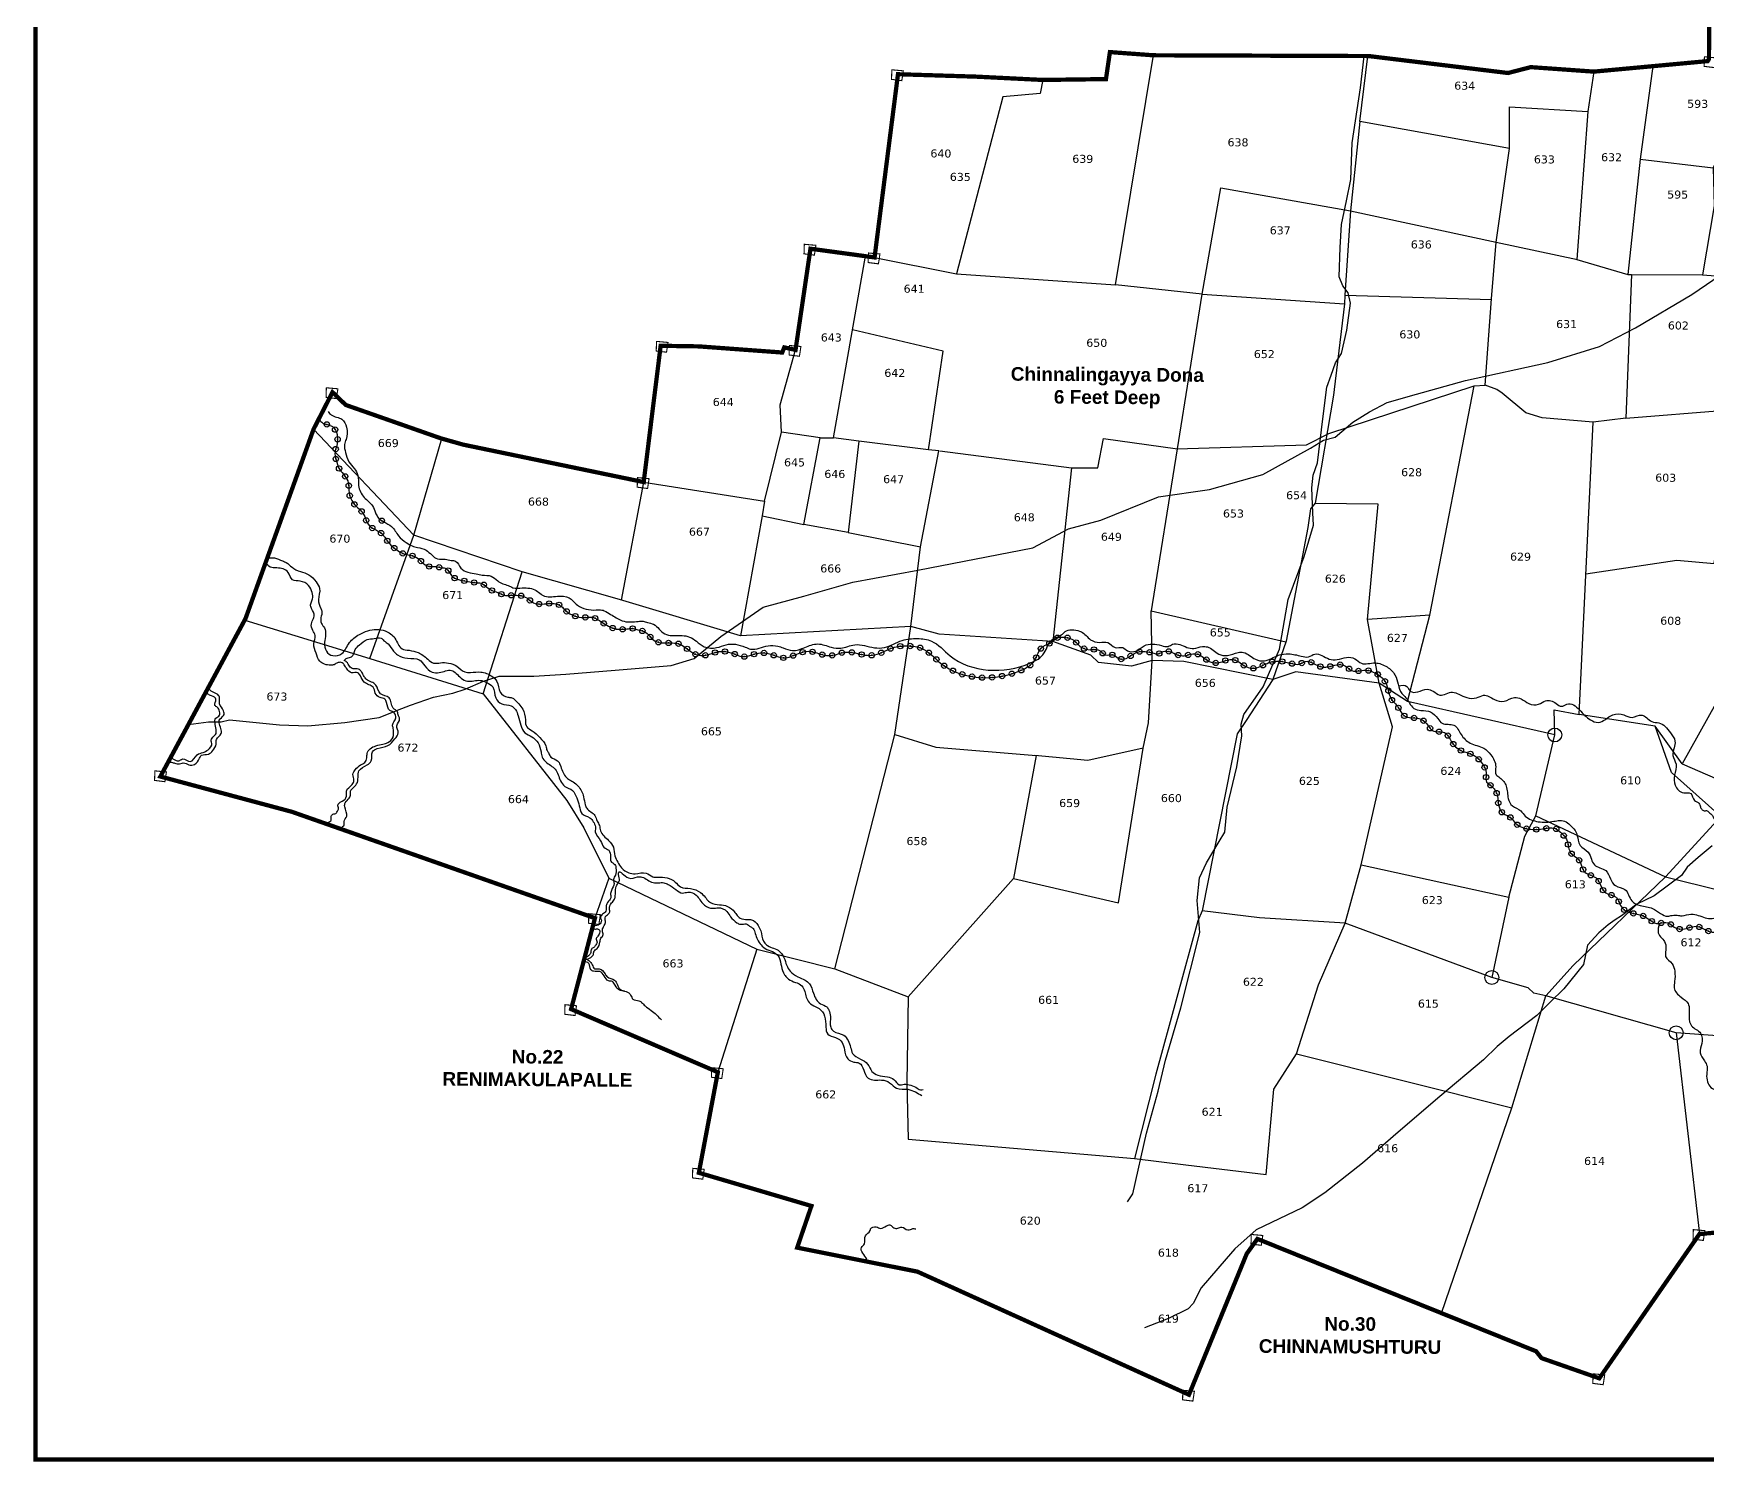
# Model space of a CAD drawing. Header units: inches. Extents: x 737884 to 747214, y 1650960 to 1659331.
# Drawn here: x 737884 to 741021, y 1650960 to 1653636 of the extents above; entities that cross this region are included whole.
import ezdxf
from ezdxf.enums import TextEntityAlignment as Align

# ---------------------------------------------------------------- set-up
doc = ezdxf.new("R2010")
doc.units = ezdxf.units.IN
doc.header["$MEASUREMENT"] = 0
doc.header["$PDMODE"] = 32
doc.header["$PDSIZE"] = 10
doc.linetypes.add('ACAD_ISO02W100', pattern=[15, 12, -3])
for name, color, linetype in [('PLOT', 7, 'Continuous'), ('PLOT NO', 7, 'Continuous'), ('ROADS', 6, 'Continuous'), ('TANKS-STREAM', 4, 'Continuous'), ('VILLAGE BOUNDRY', 5, 'Continuous'), ('VILLAGE STONES', 240, 'Continuous')]:
    doc.layers.add(name, color=color, linetype=linetype)
doc.styles.get("Standard").update_dxf_attribs({"font": 'verdana_0.ttf'})

msp = doc.modelspace()

# ---------------------------------------------------------------- linework, layer by layer
at = {"layer": 'PLOT', "color": 5, "const_width": 7.68}
msp.add_lwpolyline([(737887.4, 1659129.8), (747210, 1659129.8), (747210, 1650963.5), (737887.4, 1650963.5)], close=True, dxfattribs=at)
at = {"layer": 'PLOT'}
for points in [[(739460, 1653216.2), (739613.5, 1653185.3), (739911.4, 1653165), (739982.6, 1653595)], [(740649.6, 1653420.4), (740369.1, 1653471.1), (740384.6, 1653593.6)], [(740918.7, 1653574.6), (740894.8, 1653400.6), (741031.8, 1653383.9), (741090, 1653500), (741154.3, 1653541.5)], [(739775.2, 1653548.8), (739770, 1653523.4), (739700.6, 1653517.4), (739613.5, 1653185.3)], [(740808, 1653564.4), (740796.5, 1653489.6), (740776.3, 1653212.4), (740871.7, 1653184.3)], [(740624.9, 1653244.8), (740649.6, 1653420.4), (740649.8, 1653498.5), (740796.5, 1653489.6)], [(740369.1, 1653471.1), (740351.8, 1653303.7), (740341.5, 1653145.3), (740340.5, 1653129.4), (740321.4, 1652968.9)], [(740894.8, 1653400.6), (740871.7, 1653184.3), (740878.6, 1653184), (741011.5, 1653183.4)], [(741031.8, 1653383.9), (741033.3, 1653312.8), (741011.5, 1653183.4), (741051.7, 1653180.2), (741153.9, 1653200.7), (741275.7, 1653228.6), (741325.1, 1653255)], [(740074.2, 1653147.1), (740109.2, 1653346.7), (740351.8, 1653303.7), (740624.9, 1653244.8)], [(740868.2, 1652915), (740806.6, 1652907.6), (740710.9, 1652915.7), (740680.8, 1652924.9), (740636.1, 1652961.9), (740626, 1652968.7), (740604.4, 1652976.9), (740616.4, 1653138.4), (740624.9, 1653244.8), (740777.3, 1653212.1)], [(739358.1, 1652878.1), (739383.1, 1652878.2), (739443, 1653218.5)], [(739582, 1652853.8), (739829.2, 1652821.8), (739878.4, 1652821.8), (739888.7, 1652876.7), (740027.6, 1652857.7), (740074.2, 1653147.1), (739911.4, 1653165)], [(740878.6, 1653184), (740868.2, 1652915), (741055, 1652930), (741051.7, 1653180.2)], [(740074.2, 1653147.1), (740340.5, 1653129.4)], [(740341.5, 1653145.3), (740616.3, 1653137.3)], [(739560.7, 1652855.8), (739588.8, 1653040.6), (739418.7, 1653080.6)], [(739253.4, 1652759.2), (739285.8, 1652888.7), (739283.2, 1652939.7), (739311.8, 1653042.9)], [(740026.4, 1652857.7), (740269.4, 1652864.7), (740311.4, 1652886.3), (740583.8, 1652975.8), (740604.4, 1652976.9)], [(740500.5, 1652545.5), (740583.8, 1652975.8)], [(740320, 1652958.3), (740285.8, 1652755.6), (740277, 1652745.2), (740271.8, 1652710.1), (740231.3, 1652496.8), (740206.4, 1652425.4), (740156.5, 1652348.2), (740139.2, 1652323.5), (740073.6, 1651991.5), (740065.8, 1651973), (739987.2, 1651685.4), (739946.8, 1651527.4), (740043.1, 1651515.7), (740193.7, 1651497.5), (740208.3, 1651657.4), (740251, 1651723.8), (740292.2, 1651853), (740342.2, 1651968.6), (740181.2, 1651978.6), (740073.6, 1651991.5)], [(740321.4, 1652968.9), (740320, 1652958.3)], [(740793.2, 1652623.3), (740963.4, 1652648.6), (741033.2, 1652642.8), (741080.6, 1652924.5)], [(740372.2, 1652077.9), (740430.9, 1652336.4), (740405.8, 1652418.1), (740249.4, 1652439.4), (740206.4, 1652425.4), (740039.4, 1652458.7), (739980.1, 1652461), (739941.2, 1652450.1), (739879.8, 1652457), (739865, 1652470.7), (739794.2, 1652496.6), (739581.3, 1652510.2), (739527.9, 1652524.5), (739208.5, 1652507.1), (738982, 1652575.3), (738799.6, 1652627.3), (738596.7, 1652695.8), (738408.6, 1652894.5)], [(739249.1, 1652732.1), (739327.1, 1652715.8), (739358.1, 1652878.1), (739285.8, 1652888.7)], [(740734.7, 1652321.3), (740733.4, 1652368.3), (740780.7, 1652359.4), (740806.6, 1652907.6)], [(738596.7, 1652695.8), (738648.9, 1652876.6)], [(739430.5, 1652872.1), (739410.2, 1652700.8), (739327.1, 1652715.8)], [(739527.9, 1652524.5), (739546, 1652673.6), (739580.2, 1652853.9), (739560.7, 1652855.8), (739430.5, 1652872.1), (739383.1, 1652878.2)], [(739978.5, 1652550.1), (740027.6, 1652857.7)], [(739829.2, 1652821.8), (739794.2, 1652496.6)], [(738985.8, 1652574.2), (739027.2, 1652795.2), (739253.4, 1652759.2), (739249.1, 1652732.1), (739208.5, 1652507.1)], [(740405.8, 1652418.1), (740383.6, 1652537.4), (740403.6, 1652753.7), (740285.1, 1652754.8)], [(738279.4, 1652536.5), (738514, 1652464.6), (738596.7, 1652695.8)], [(739410.2, 1652700.8), (739546, 1652673.6)], [(741033.2, 1652642.8), (741177.9, 1652633.3), (740973.7, 1652267.1), (740922.8, 1652337.8), (740780.7, 1652359.4)], [(740973.7, 1652267.1), (741068.2, 1652225.9), (741132.2, 1652334.9), (741248.3, 1652530.7), (741292.5, 1652618.8), (741177.9, 1652633.3)], [(738514, 1652464.6), (738726.1, 1652398.6), (738799.6, 1652627.3)], [(739963.3, 1652296.3), (739973.3, 1652343.9), (739980.1, 1652461), (739978.4, 1652554.1), (740231, 1652495.7)], [(740458.8, 1652384.2), (740500.5, 1652545.5), (740383.6, 1652537.4)], [(739385.7, 1651883.3), (739497.6, 1652322.1), (739527.9, 1652524.5)], [(740648.5, 1652017), (740678.8, 1652131.7), (740699.5, 1652169.6), (740734.7, 1652321.3), (740458.8, 1652384.2), (740405.8, 1652418.1)], [(738726.1, 1652398.6), (738883.3, 1652198.5), (738915.2, 1652147.2), (738961.6, 1652052.7), (738935.9, 1651978)], [(739497.6, 1652322.1), (739574.7, 1652298.7), (739762.9, 1652282.6), (739720.3, 1652052.1), (739522.8, 1651830.8)], [(740699.5, 1652169.6), (740942.5, 1652055.5), (741148.3, 1652004.4), (741073.4, 1651754.8), (740962.2, 1651763.2), (740718, 1651832.2), (740769.1, 1651889.1), (740942.5, 1652055.5), (741046, 1652168.5), (740953.3, 1652251), (740922.8, 1652337.8)], [(739720.3, 1652052.1), (739916.9, 1652006.4), (739963.3, 1652296.3), (739859.6, 1652273.6), (739760.5, 1652282.8)], [(740342.2, 1651968.6), (740372.2, 1652077.9), (740648.5, 1652017), (740616.8, 1651866.8), (740342.2, 1651968.6)], [(738961.6, 1652052.7), (739239.4, 1651919.8), (739166.2, 1651689.3)], [(739239.4, 1651919.8), (739385.7, 1651883.3), (739522.8, 1651830.8), (739520.3, 1651670.3), (739522.7, 1651563.7), (739946.8, 1651527.4)], [(740251, 1651723.8), (740654.5, 1651622.8), (740718, 1651832.2), (740695.5, 1651837.3), (740685.2, 1651847.6), (740616.8, 1651866.8)], [(740962.2, 1651763.2), (741005.9, 1651386)], [(740522.4, 1651237.8), (740654.5, 1651622.8)]]:
    msp.add_lwpolyline(points, dxfattribs=at)
at = {"layer": 'ROADS'}
for points in [[(739934, 1651446.1), (739943.7, 1651461.1), (739969.7, 1651575.3), (739991.6, 1651653.7), (740004.9, 1651711.6), (740034.1, 1651810), (740069.3, 1651951.3), (740064.4, 1652010.9), (740069.1, 1652053.4), (740081.9, 1652081.8), (740106, 1652121.8), (740116.3, 1652138.9), (740120.8, 1652185.7), (740139, 1652261.3), (740148.5, 1652319.4), (740146.7, 1652341.7), (740152, 1652359.7), (740188.2, 1652411.6), (740206.4, 1652453.4), (740218.8, 1652482), (740235.3, 1652575.1), (740265.1, 1652655.9), (740282.3, 1652714.7), (740281.3, 1652737.3), (740279.4, 1652784.4), (740281.8, 1652807.9), (740290, 1652831.2), (740300.1, 1652913.5), (740307.4, 1652972.8), (740315.5, 1652995.6), (740323.7, 1653018.9), (740335.2, 1653036.1), (740345.1, 1653079.8), (740352.2, 1653130.5), (740347.5, 1653149.6), (740337.5, 1653162.7), (740330.9, 1653179.9), (740332.7, 1653234.8), (740335, 1653277.7), (740344.4, 1653322.5), (740352.6, 1653362.1), (740354.9, 1653430.7), (740370.9, 1653534.1), (740377.6, 1653593.6)], [(738174, 1652341), (738211.3, 1652345.6), (738235.1, 1652345.7), (738251.1, 1652349.8), (738344.4, 1652340), (738397.8, 1652338.1), (738467.3, 1652344.5), (738531.4, 1652353.9), (738573.7, 1652370.8), (738590.1, 1652377.3), (738633, 1652392.4), (738669.6, 1652399.5), (738692.6, 1652407.1), (738726.8, 1652422.2), (738756.3, 1652431.6), (738821.2, 1652431.5), (738881.3, 1652435.3), (738973.9, 1652442.8), (739078.7, 1652451.4), (739122, 1652464.6), (739171.8, 1652506), (739251.3, 1652561), (739327.6, 1652581.2), (739419.5, 1652607.4), (739540.8, 1652630.4), (739756.5, 1652671.8), (739823.2, 1652707.6), (739883.7, 1652723.7), (739992.1, 1652767.6), (740087.6, 1652781.5), (740187.8, 1652809.4), (740277, 1652858.8), (740301.1, 1652873.7), (740323, 1652879.6), (740356.3, 1652907.4), (740387.3, 1652927.1), (740420.6, 1652944.5), (740475.4, 1652960.2), (740567.4, 1652985.3), (740721.6, 1653019.3), (740818.8, 1653049.5), (740885.9, 1653084.5), (740991.5, 1653146.9), (741058.3, 1653192.2)], [(741030, 1652113.3), (741003.3, 1652091.4), (740982.9, 1652073.4), (740972.3, 1652057.6), (740921, 1652019.7), (740888.6, 1652003.9), (740860, 1651982.4), (740847.8, 1651974.7), (740834.9, 1651965.2), (740817.3, 1651950.4), (740795.9, 1651927.6), (740788.4, 1651891.4), (740752, 1651845.3), (740726.3, 1651820.3), (740701.4, 1651795.6), (740649.1, 1651755.9), (740627.1, 1651737.5), (740600.9, 1651712.4), (740519.1, 1651643.9), (740441.5, 1651576.8), (740374.2, 1651518.6), (740303.8, 1651463), (740261.4, 1651435.3), (740175.4, 1651394), (740135.2, 1651358.3), (740119, 1651339.6), (740071.8, 1651285.1), (740057.2, 1651256.1), (740047.5, 1651245.8), (740010.6, 1651227.5), (739965.6, 1651210.4)]]:
    msp.add_lwpolyline(points, dxfattribs=at)
at = {"layer": 'TANKS-STREAM'}
for points in [[(738418.3, 1652913.5), (738423.8, 1652907.3), (738444, 1652899.1), (738452.5, 1652884.1), (738451.5, 1652861.5), (738448.7, 1652852.1), (738450.6, 1652837), (738456.9, 1652819.6), (738467.2, 1652806.5), (738473.6, 1652794), (738475.1, 1652775.2), (738485.7, 1652752.7), (738501.1, 1652737), (738506.9, 1652724.1), (738510.8, 1652716.1), (738522.6, 1652706.8), (738536.9, 1652698.1), (738550, 1652680.5), (738564.5, 1652668.2), (738575.4, 1652661.7), (738585.6, 1652658.8), (738601.5, 1652653.9), (738623.2, 1652637.4), (738637.4, 1652636.7), (738648.8, 1652634.7), (738656.8, 1652633.2), (738666.8, 1652620.3), (738680, 1652612.4), (738695.7, 1652609.4), (738707, 1652607.2), (738723.7, 1652605), (738735.9, 1652596.4), (738745.5, 1652590.9), (738755.5, 1652587.6), (738764.2, 1652583.6), (738781.5, 1652583.2), (738796.1, 1652582.4), (738807.9, 1652578.2), (738816.9, 1652571.3), (738820.7, 1652569.1), (738847.7, 1652567.5), (738869.7, 1652564.6), (738876.5, 1652559.1), (738885.3, 1652550.8), (738901.3, 1652543.3), (738920.5, 1652541.7), (738926.1, 1652542.2), (738935.6, 1652540.4), (738947.4, 1652533.6), (738958, 1652527), (738972.5, 1652520.5), (738999, 1652520.4), (739008.4, 1652520.6), (739016.5, 1652518.3), (739028.1, 1652515), (739049, 1652497), (739062.9, 1652493.9), (739081.5, 1652493.8), (739095.5, 1652491.1), (739108.1, 1652483.1), (739123, 1652473), (739146.1, 1652471.2), (739164, 1652476.6), (739181.4, 1652477.5), (739199.4, 1652472.2), (739209.7, 1652468.5), (739242.6, 1652474.7), (739260.6, 1652473.8), (739271.1, 1652470.7), (739288.3, 1652465.8), (739311.3, 1652471.6), (739335.6, 1652478.1), (739361.1, 1652472), (739378.6, 1652470.2), (739405, 1652476.5), (739441.9, 1652471.1), (739460.5, 1652471.4), (739493.9, 1652484.8), (739522.5, 1652488.1), (739548.6, 1652483.5), (739583.7, 1652456), (739733.4, 1652441.9), (739760, 1652461.3), (739774.1, 1652485.7), (739794.2, 1652496.6), (739801.5, 1652502.9), (739815.4, 1652504.4), (739829.6, 1652500.9), (739847.1, 1652486.1), (739864.1, 1652480.9), (739879.1, 1652480.8), (739892.9, 1652471.4), (739907.2, 1652471.2), (739916.2, 1652465.5), (739931.7, 1652464.7), (739947.6, 1652474.6), (739979.8, 1652475.2), (739992.3, 1652473.5), (740000.6, 1652477.5), (740014.3, 1652477), (740027.2, 1652471.7), (740040.4, 1652469.8), (740056.5, 1652473.2), (740066, 1652472.4), (740087.1, 1652459.2), (740103.5, 1652456.4), (740123.4, 1652462.3), (740133.8, 1652462.1), (740156.1, 1652449.4), (740173, 1652446.5), (740198.7, 1652456.8), (740218.3, 1652459.5), (740241.9, 1652455.2), (740255.4, 1652453.9), (740267.3, 1652459.1), (740294.4, 1652449.8), (740309.2, 1652448.7), (740326.7, 1652452.8), (740342.3, 1652450.4), (740354.6, 1652441.9), (740366.7, 1652441.3), (740380.4, 1652442.6), (740402.6, 1652434.9), (740417.4, 1652420.2), (740430.5, 1652385.4), (740437.9, 1652377.4), (740444.4, 1652367.6), (740452.7, 1652357.3), (740466.1, 1652353.4), (740484.2, 1652350.9), (740497.7, 1652338.1), (740505.9, 1652329.5), (740527.9, 1652325.8), (740541.4, 1652308.6), (740558.4, 1652292.4), (740583.8, 1652282.7), (740597, 1652270.2), (740606.3, 1652247.8), (740607.1, 1652232.9), (740613.7, 1652227.4), (740625.9, 1652211.6), (740629.9, 1652188.3), (740637.4, 1652174.7), (740653.2, 1652165.4), (740661.6, 1652155.5), (740686.1, 1652145), (740715.1, 1652145.7), (740726.3, 1652147.5), (740738.2, 1652144.7), (740747.7, 1652136.6), (740756.7, 1652125.9), (740760.7, 1652110.5), (740764.5, 1652100.7), (740779.4, 1652088), (740785.5, 1652074.4), (740791.1, 1652064.1), (740812.4, 1652053.3), (740821.4, 1652037.7), (740830.6, 1652025.2), (740848.5, 1652017.9), (740861.5, 1651996.6), (740877.3, 1651988), (740900, 1651982.4), (740915.4, 1651973), (740928.8, 1651967.8), (740936.8, 1651969.5), (740949.2, 1651968), (740962.1, 1651959.4), (740983.3, 1651959), (740999.8, 1651962.7), (741019.9, 1651955), (741032.7, 1651951.6), (741054.1, 1651956.8), (741068.4, 1651954.2), (741077.9, 1651948.6), (741090.7, 1651945.2), (741108.4, 1651950.6), (741133.6, 1651940.9), (741147.1, 1651938.8), (741167, 1651942.5), (741188.1, 1651937.3), (741203.4, 1651936.5), (741222.1, 1651944.9), (741240.4, 1651943.8), (741254.7, 1651941.7), (741275.9, 1651950.6), (741288.9, 1651950.2), (741300.9, 1651948.9), (741314.9, 1651955.6), (741324.2, 1651958.8), (741340.9, 1651958.1), (741360.6, 1651969.9), (741372.8, 1651977.8), (741392.3, 1651976.9), (741401.6, 1651982.1), (741417.2, 1651996.3), (741435.5, 1652001.2), (741452.2, 1652006.1), (741463.8, 1652016.3), (741481.3, 1652024.1), (741505.5, 1652024.4), (741525.7, 1652036.4), (741551.8, 1652037.7), (741582.5, 1652059.6), (741590.9, 1652063.6), (741613.7, 1652068.2), (741635.7, 1652084.9), (741668.8, 1652086.8), (741685.8, 1652090.5), (741701.7, 1652103.3), (741720.5, 1652108.9), (741735.7, 1652108.1), (741756.8, 1652119), (741777.4, 1652124.8), (741802.3, 1652120.5), (741822.4, 1652129.8), (741835.9, 1652135.5), (741856.6, 1652138.9), (741872.2, 1652138.9), (741891.2, 1652149.3), (741913, 1652147.6), (741927.9, 1652142.7), (741946.7, 1652146.2), (741965.8, 1652146.2), (741985.9, 1652140.6), (742005.1, 1652145.5), (742029.3, 1652139.9), (742054.1, 1652140.2), (742075, 1652137.2), (742087, 1652128.5), (742099.7, 1652126.2), (742113.6, 1652126.5), (742126, 1652122.8), (742135.6, 1652113.5), (742150.1, 1652110.4), (742168.5, 1652113.6), (742184.3, 1652104.4), (742191.5, 1652099.9), (742206, 1652097), (742212.5, 1652097), (742230.3, 1652091.8), (742247.1, 1652081.3), (742259.2, 1652080.1), (742270.9, 1652080.6), (742283.3, 1652075), (742292, 1652068.5), (742296.1, 1652067.9), (742306.8, 1652071), (742321.4, 1652070.8), (742342.3, 1652081.4), (742345.8, 1652084.8), (742361.6, 1652087.1), (742369.5, 1652082), (742375.7, 1652082.1), (742386.3, 1652082.9), (742398.7, 1652078.4), (742408, 1652072.7), (742421.5, 1652073.4), (742437.2, 1652067.7), (742455.1, 1652062.3), (742464.8, 1652064.6), (742476.9, 1652064.5), (742490.1, 1652056.2), (742500.6, 1652055.8), (742512.5, 1652062.3), (742525.7, 1652061.4), (742538.5, 1652064.4), (742553.8, 1652076), (742567.2, 1652090.4), (742578.8, 1652095.1), (742589.5, 1652096.5), (742606.7, 1652118.5), (742615.6, 1652123.4), (742634.1, 1652123), (742643, 1652121.8), (742659.4, 1652132.8), (742675.9, 1652133.8), (742684.7, 1652134.9), (742697.6, 1652138.4), (742715, 1652162.9), (742739.4, 1652169), (742762.3, 1652165.2), (742781, 1652160.5), (742796.1, 1652161.5), (742807.9, 1652166.5), (742819.1, 1652172.5), (742827.5, 1652187.3), (742828.3, 1652198.3), (742826.3, 1652208.7), (742821.3, 1652221.1), (742828.1, 1652237), (742826, 1652248), (742820.4, 1652258.8), (742821.2, 1652267.9), (742828.5, 1652279.8), (742830.8, 1652286.5), (742830.9, 1652297.2), (742837.5, 1652304.3), (742845.3, 1652308), (742857.2, 1652307.9), (742868.6, 1652307.8), (742875.5, 1652310.8), (742887.9, 1652320.6), (742898.1, 1652328.6), (742913.7, 1652327.3), (742919, 1652334.5), (742926.1, 1652345.3), (742944.5, 1652345.8), (742969.7, 1652342.1), (742983.6, 1652347.3), (742993.8, 1652357.7), (742998.8, 1652364.5), (743011.5, 1652367.3), (743026.9, 1652360.8), (743038.5, 1652366.4), (743046.7, 1652368), (743060.8, 1652361.2), (743069.6, 1652349.7), (743075.5, 1652341.3), (743089.5, 1652340), (743097.7, 1652338), (743104.1, 1652330.7), (743109.8, 1652324.5), (743129.6, 1652320.2), (743143.1, 1652324), (743161.4, 1652329.3), (743168.8, 1652326), (743181.1, 1652324.9), (743189.7, 1652331.3), (743196.4, 1652335.9), (743200.7, 1652338.4), (743206.7, 1652338.5), (743219.4, 1652334.1), (743228.5, 1652334.7), (743238.2, 1652333.2), (743247.8, 1652337.4), (743262.5, 1652338), (743278, 1652336.3), (743290.5, 1652340.3), (743300.8, 1652350.5), (743308.1, 1652355.4), (743324.6, 1652354.3), (743335.2, 1652363.5), (743360.2, 1652367.8), (743648.6, 1652341.9), (743666, 1652350.5), (743672.9, 1652357.4), (743683.4, 1652360.6), (743698.9, 1652361.3), (743711.6, 1652362.1), (743727.2, 1652375.3), (743740.6, 1652383.7), (743755.2, 1652383.3), (743762.8, 1652381.2), (743780, 1652386.6), (743791.6, 1652392.3), (743806.3, 1652393.4), (743820.7, 1652387.3), (743835.4, 1652380.7), (743847.3, 1652379.8), (743853.4, 1652381.5), (743861.8, 1652381.1), (743872.1, 1652375), (743887.7, 1652366.3), (743909.8, 1652371.7), (743929.2, 1652378.8), (743944.8, 1652375.8), (743968.8, 1652385), (743979.6, 1652385.1), (743990.6, 1652377.7), (743997.2, 1652367.4), (744007.6, 1652362.2), (744018.2, 1652358.5), (744019.1, 1652347.9), (744027, 1652343.4), (744028.7, 1652337)], [(738434.9, 1652153.8), (738437.2, 1652158.1), (738440.7, 1652160.1), (738441.7, 1652168.8), (738446.4, 1652173.4), (738450.1, 1652174.2), (738453.9, 1652179.9), (738455.3, 1652184.6), (738454.1, 1652188.4), (738456.8, 1652194.2), (738462.3, 1652197.4), (738470.3, 1652206.6), (738470.2, 1652216.1), (738480.8, 1652228.2), (738484, 1652236.1), (738482.4, 1652247.2), (738486.7, 1652256.2), (738496.4, 1652265), (738504.4, 1652269.8), (738508.4, 1652278.4), (738509, 1652286.7), (738514.6, 1652295.5), (738525.5, 1652300.9), (738538.5, 1652304.3), (738547.7, 1652307.1), (738557.4, 1652316.9), (738558.3, 1652323.8), (738557.9, 1652333.6), (738556.4, 1652339.7), (738560.1, 1652347.6), (738562.8, 1652355.6), (738557.5, 1652364.3), (738551.5, 1652367.1), (738545.3, 1652382.1), (738542, 1652388.3), (738533.1, 1652391.7), (738524.1, 1652399.6), (738520.2, 1652410.9), (738512.3, 1652415.3), (738503.4, 1652420.5), (738496.2, 1652431.9), (738491.6, 1652437.8), (738479.4, 1652438), (738471.3, 1652444.7), (738467.1, 1652450.8), (738462.2, 1652456.5), (738454.3, 1652456.8), (738446.9, 1652453), (738440.7, 1652452), (738420.1, 1652459.7), (738413.3, 1652474.6), (738409.1, 1652492.3), (738411.6, 1652507.8), (738407.2, 1652517.1), (738404.4, 1652529.4), (738408.3, 1652539.4), (738409.5, 1652547.9), (738403.2, 1652561.8), (738403.7, 1652568.6), (738406.7, 1652576.3), (738405.8, 1652588), (738399.1, 1652601.3), (738383.5, 1652609.6), (738369, 1652612.1), (738360.7, 1652626), (738339.5, 1652634.3), (738327.3, 1652636), (738318.5, 1652643.9)], [(738321.7, 1652652.7), (738335.1, 1652653.1), (738350.5, 1652647.4), (738357.4, 1652644.3), (738368.1, 1652635.7), (738383.8, 1652627.6), (738399.8, 1652621.6), (738413.4, 1652608), (738419.8, 1652595.5), (738417.6, 1652575), (738422, 1652558.4), (738424.2, 1652552.3), (738422.3, 1652541.4), (738423.3, 1652530.4), (738429.1, 1652521.8), (738429.2, 1652494.9), (738432.5, 1652478.1), (738444.8, 1652469.9), (738461.4, 1652473.7), (738475.8, 1652494.3), (738494.4, 1652509.6), (738526.5, 1652519), (738542.6, 1652516.3), (738561.1, 1652502.5), (738574.3, 1652482.8), (738587.4, 1652479.9), (738604.5, 1652475.6), (738622.4, 1652463.4), (738633.5, 1652455.9), (738646.3, 1652456.6), (738661.6, 1652455.9), (738677.3, 1652449.9), (738691.7, 1652439.6), (738702.6, 1652438.4), (738721.8, 1652439.2), (738742.5, 1652431.4), (738752.2, 1652421.7), (738758.2, 1652401.7), (738772.8, 1652392.1), (738778.9, 1652391.2), (738792.9, 1652379.4), (738800.5, 1652369.7), (738805.4, 1652349.4), (738808.1, 1652336.3), (738818, 1652329.3), (738832.3, 1652316.5), (738844, 1652300.8), (738846, 1652292.2), (738849.4, 1652286.8), (738853.4, 1652279.7), (738865.6, 1652273.1), (738870.6, 1652265), (738880.6, 1652243.6), (738886.2, 1652238.3), (738894.9, 1652233.3), (738910.8, 1652216), (738914.5, 1652205.5), (738917.8, 1652190.5), (738920.6, 1652184), (738935.8, 1652170.2), (738940.1, 1652160), (738944.1, 1652151.5), (738946.2, 1652141.8), (738961.4, 1652123.6), (738970.6, 1652110.7), (738973.1, 1652094.7), (738978.6, 1652083.2), (738985.8, 1652072), (738999.3, 1652063.1), (739011.1, 1652061.2), (739032, 1652062.2), (739044.3, 1652055.6), (739053.5, 1652054.6), (739071.1, 1652053.4), (739086.3, 1652045.7), (739096.5, 1652036.5), (739114.8, 1652033.5), (739133.4, 1652026.1), (739142.6, 1652017.1), (739148.8, 1652009.7), (739165.2, 1652003.5), (739180.7, 1652001.5), (739194.8, 1651992.7), (739208.1, 1651978), (739221.9, 1651975.4), (739229.5, 1651975.1), (739241.8, 1651964.4), (739246.5, 1651954), (739252, 1651934.8), (739257.1, 1651928.2), (739279.2, 1651917.7), (739290, 1651904.4), (739295.3, 1651889.4), (739301.7, 1651878.8), (739315.8, 1651868.3), (739329.6, 1651861.7), (739337.7, 1651854.8), (739345.4, 1651837.2), (739358.6, 1651817.4), (739370.3, 1651811.5), (739374.1, 1651805.8), (739377.3, 1651793.7), (739377.9, 1651773.4), (739383.1, 1651766.1), (739402.2, 1651758.6), (739410.2, 1651748.6), (739415.1, 1651735.8), (739418.7, 1651724.5), (739433.5, 1651713.9), (739446.8, 1651704.6), (739455.1, 1651690.8), (739466, 1651683.8), (739484, 1651680.6), (739496.2, 1651675.6), (739506, 1651665.7), (739515.5, 1651666.6), (739524.5, 1651665.5), (739537.5, 1651661), (739546, 1651656.4), (739550.9, 1651656.7)], [(738465.6, 1652460.8), (738471.4, 1652465.2), (738479.8, 1652467.6), (738486.6, 1652481.5), (738494.5, 1652489.9), (738509.1, 1652500), (738522.3, 1652502.2), (738535, 1652502.8), (738540.5, 1652497.9), (738548.2, 1652491.8), (738558.6, 1652478.5), (738566, 1652471.2), (738584.8, 1652465.1), (738606.6, 1652462.1), (738617.3, 1652450.8), (738630.7, 1652439.1), (738644.1, 1652438.1), (738666.9, 1652442.2), (738685, 1652428), (738697.3, 1652422.2), (738720.7, 1652423.6), (738732.9, 1652419.6), (738744.3, 1652411.2), (738750, 1652390.9), (738761.1, 1652379.6), (738778.6, 1652375.7), (738787.1, 1652368.7), (738791.9, 1652357.4), (738796.8, 1652339.6), (738804.7, 1652325.2), (738817.5, 1652318), (738829.2, 1652306.6), (738834.8, 1652289.5), (738837, 1652279.6), (738853.1, 1652264), (738861.2, 1652257.1), (738871.5, 1652235.2), (738879.5, 1652224.8), (738893.7, 1652217.3), (738901.7, 1652203.4), (738906.5, 1652188.7), (738911.2, 1652174.3), (738926, 1652166.2), (738932.8, 1652158.5), (738936.7, 1652149.4), (738936.5, 1652139.7), (738946.4, 1652122.9), (738952.8, 1652110.8), (738961.6, 1652105.1), (738965.2, 1652093.1), (738965.5, 1652084.9), (738973.3, 1652078.3), (738975.3, 1652071.6), (738974.1, 1652058.7), (738970.7, 1652050.5), (738971.8, 1652043.2), (738966.8, 1652030.1), (738965.3, 1652022.3), (738965.6, 1652015.9), (738959.4, 1652007.6), (738957.1, 1652001.6), (738956.3, 1651990.9), (738950.3, 1651985.2), (738946.1, 1651979.5), (738947.9, 1651973.9), (738946.9, 1651969.1), (738944, 1651965.9), (738934.2, 1651964.1), (738932.4, 1651964.5)], [(738460.8, 1652144.7), (738462.6, 1652149.6), (738465.1, 1652151.1), (738465.6, 1652158.8), (738470.8, 1652168.8), (738466.9, 1652186.8), (738468, 1652194.4), (738475.1, 1652202.8), (738478, 1652210.6), (738477.5, 1652213.7), (738489.2, 1652229.4), (738493.6, 1652254.1), (738509, 1652265.2), (738516.6, 1652272.8), (738519.2, 1652289.9), (738527.8, 1652296), (738547.9, 1652301.3), (738561.1, 1652313.9), (738567.2, 1652325.2), (738564.7, 1652338.3), (738569.7, 1652352), (738567.6, 1652357.1), (738565.7, 1652364.6), (738557.7, 1652371.7), (738550, 1652390.8), (738533.9, 1652398.5), (738525.1, 1652414.9), (738517.3, 1652420.5), (738507.7, 1652425.5), (738503.2, 1652431), (738498.8, 1652439.1), (738494.4, 1652443.7), (738490.4, 1652445.2), (738482.6, 1652445.3), (738476, 1652450), (738470.4, 1652457.9), (738465.6, 1652460.8)], [(740442, 1652413.4), (740457.4, 1652412.3), (740463.8, 1652403.5), (740477.8, 1652401.9), (740495.9, 1652406.9), (740506.6, 1652403.4), (740519.6, 1652396.1), (740543.2, 1652401.5), (740554.9, 1652397.5), (740570.2, 1652391.4), (740588.1, 1652390.9), (740601, 1652395.7), (740621.8, 1652387.9), (740639.7, 1652384.6), (740659.3, 1652391.6), (740671.7, 1652388.8), (740686.3, 1652380.2), (740704.4, 1652378.9), (740717.3, 1652385.2), (740737.1, 1652380.5), (740747.5, 1652375), (740757.3, 1652379.2), (740781.1, 1652368.5), (740790.9, 1652357.9), (740801.8, 1652349.4), (740816, 1652344.9), (740843.3, 1652358.8), (740864.2, 1652358.9), (740879.5, 1652354.3), (740898.3, 1652358.6), (740916.5, 1652346.4), (740929.8, 1652344), (740951.5, 1652325.5), (740960, 1652309.6), (740958.4, 1652297.1), (740956.1, 1652283), (740962, 1652266.8), (740959.1, 1652245.8), (740960.4, 1652227), (740976.5, 1652213), (740989.5, 1652211.7), (740996.7, 1652198.6), (741005, 1652193.3), (741007.6, 1652186.7), (741010.3, 1652182), (741012.3, 1652180.1), (741017, 1652179.4), (741019.4, 1652179.6), (741023.7, 1652176.4), (741030.5, 1652170.1), (741032.9, 1652164.7), (741038.1, 1652159.9), (741045.8, 1652157.5), (741052.7, 1652163.1), (741058.7, 1652167.6), (741078.7, 1652170), (741101.3, 1652172.8), (741117.2, 1652167.3), (741138.5, 1652169.6), (741159.1, 1652153.4), (741179.3, 1652154.1), (741190.5, 1652147.2), (741193.1, 1652141.4), (741205.7, 1652135.5), (741216.4, 1652138.1), (741230.6, 1652132.3), (741242.4, 1652123.2), (741253.2, 1652119.6), (741264.6, 1652119.1), (741277.9, 1652106.7), (741290.8, 1652103), (741304.8, 1652102.6), (741323.4, 1652086.7), (741333.3, 1652082.5), (741342.1, 1652082.6), (741354.1, 1652069.8), (741363.6, 1652056.4), (741369.4, 1652046.5), (741375.3, 1652039.5), (741385.4, 1652037.7), (741393.8, 1652027.8), (741396, 1652024.4), (741401.4, 1652022), (741407.3, 1652015.4), (741411.1, 1652011.8)], [(738136.3, 1652271), (738144, 1652269.6), (738150.2, 1652267.9), (738155, 1652266.9), (738164.4, 1652269), (738174.7, 1652265.4), (738185.3, 1652266.2), (738194.9, 1652277.8), (738198.6, 1652283.2), (738211.4, 1652285.4), (738219.4, 1652291.9), (738225.9, 1652304.1), (738226.6, 1652312.9), (738235.5, 1652323.9), (738231.4, 1652344.2), (738231.8, 1652349.2), (738239.9, 1652357.9), (738240, 1652366.5), (738232.3, 1652379.6), (738232.4, 1652390.3), (738229.1, 1652396.8), (738219.2, 1652401.8), (738210.8, 1652409.2)], [(738140.8, 1652279.5), (738149.6, 1652274.2), (738155.9, 1652272.6), (738162.7, 1652276.4), (738177.5, 1652271.3), (738190.5, 1652284.1), (738201.3, 1652288.3), (738210.7, 1652293.6), (738217.9, 1652305.5), (738216.6, 1652309.8), (738219.5, 1652317.1), (738224.8, 1652322), (738225.7, 1652331.3), (738223.8, 1652344.2), (738223.9, 1652351), (738226.9, 1652354.2), (738231.2, 1652356.7), (738232.3, 1652365.2), (738228.3, 1652372.9), (738223.6, 1652376.8), (738225.6, 1652388.1), (738217.5, 1652394.8), (738210.6, 1652397.8), (738207.3, 1652402.7)], [(740977.4, 1651982.9), (740994.1, 1651985.5), (741019.7, 1651977.9), (741046.3, 1651979.7), (741060.7, 1651979.5), (741084.8, 1651969.2), (741090.5, 1651967.6), (741100.9, 1651968.2), (741110.3, 1651972.1), (741136.3, 1651964.3), (741155.8, 1651965), (741166.7, 1651966.2), (741191.3, 1651960.6), (741206.2, 1651959.1), (741233.3, 1651967.9), (741257.4, 1651963.4), (741279.6, 1651969.8), (741297.6, 1651969.3), (741314.5, 1651977.4), (741336.2, 1651976.4), (741361.6, 1651993.1), (741383.7, 1651999), (741395.1, 1651998.4), (741412.4, 1652013.1), (741434.3, 1652024), (741451.8, 1652027.8), (741467, 1652038.3), (741492.9, 1652041.2), (741511.9, 1652049.6), (741522.4, 1652058.2), (741545.2, 1652058.8), (741579.7, 1652080.4), (741600.4, 1652088.1), (741616.7, 1652096.2), (741626.9, 1652105.5), (741641.7, 1652108.7), (741666.9, 1652110.4), (741691, 1652120.6), (741717.1, 1652126.1), (741736.9, 1652129.7), (741760.9, 1652142.9), (741790, 1652145), (741814.7, 1652149.6), (741843.5, 1652159.7), (741865.3, 1652159.2), (741891.6, 1652167.7), (741922.7, 1652167.3), (741939, 1652166.2), (741958.4, 1652170.3), (741979.8, 1652163), (742001.2, 1652163.8), (742015.5, 1652166.1), (742039.8, 1652158.9), (742058.7, 1652161.7), (742081.7, 1652155.9), (742098.8, 1652149.6), (742118, 1652149.8), (742137.3, 1652139.7), (742162, 1652127.4), (742174.1, 1652126.9), (742183.9, 1652123), (742198.5, 1652116.4), (742225, 1652113.9), (742239.9, 1652104.7), (742249.1, 1652100.8), (742271.9, 1652097.6), (742296.4, 1652086.7), (742302.1, 1652084.3), (742311.1, 1652087.9), (742321.1, 1652095.7), (742329.1, 1652100.7), (742350.1, 1652106.7), (742360.2, 1652107.7), (742378.6, 1652102.2), (742404.2, 1652100.7), (742431, 1652087.3), (742458.3, 1652080.6), (742470.5, 1652076.2), (742495.8, 1652081.5), (742514.3, 1652078.9), (742531.5, 1652087.2), (742546.3, 1652098.2), (742558.9, 1652108.3), (742574.8, 1652112.9), (742592.1, 1652134.8), (742617.9, 1652140.1), (742640.6, 1652139.1), (742655.2, 1652145.7), (742665.9, 1652145.4), (742694.8, 1652158), (742714.5, 1652180.1), (742730.3, 1652188.9), (742740.5, 1652187.5), (742778.4, 1652178.4), (742802.7, 1652185), (742809.8, 1652197.4), (742813, 1652207.5), (742806.7, 1652221.3), (742806.3, 1652231.3), (742811.2, 1652241.8), (742806.2, 1652277.5), (742808.8, 1652287.8), (742819, 1652299), (742823.5, 1652310.6), (742831.7, 1652322.4), (742843.9, 1652327.6), (742861, 1652324.1), (742879.4, 1652336.8), (742899.6, 1652345.9), (742913.1, 1652357.3), (742927.1, 1652363.6), (742945.6, 1652364.3), (742960.2, 1652362.7), (742981.7, 1652366.9), (742996.4, 1652377.9), (743017.6, 1652381.1), (743027.7, 1652379.3)], [(738915.5, 1651900.1), (738926.8, 1651903.4), (738931.9, 1651907.8), (738933, 1651909.8), (738933.9, 1651915.3), (738940.1, 1651921.3), (738945.3, 1651933), (738947.2, 1651940.6), (738951.5, 1651947.1), (738949.8, 1651954.1), (738952.1, 1651962), (738955.4, 1651969.8), (738955.1, 1651978.7), (738961.1, 1651986.2), (738963.4, 1651988.7), (738963.1, 1651995), (738967, 1652006.4), (738972.4, 1652013.8), (738974, 1652019.9), (738974.9, 1652034.8), (738979.4, 1652044.1), (738981.6, 1652048.3), (738980.3, 1652060), (738980.4, 1652063.9), (738998.5, 1652053.4), (739015.5, 1652055.2), (739023.9, 1652055), (739034.1, 1652049.6), (739044.8, 1652044.5), (739054.7, 1652044.3), (739064.8, 1652044.2), (739073.4, 1652041.1), (739087.4, 1652031.4), (739100.2, 1652025.1), (739109.9, 1652026.7), (739125.8, 1652020.9), (739132.5, 1652012.6), (739141.2, 1652002.3), (739156.9, 1651996.4), (739166.7, 1651997.5), (739183.2, 1651990.5), (739190, 1651980.7), (739201.9, 1651969.5), (739208.6, 1651966.5), (739219.3, 1651967.2), (739227.9, 1651961.5), (739232.5, 1651958.5), (739234.6, 1651954.4), (739236.3, 1651949.2), (739247.1, 1651927.8), (739258.3, 1651919.3), (739271.8, 1651913.8), (739280.9, 1651904.4), (739285.3, 1651887.7), (739291.2, 1651872), (739296, 1651865.9), (739308.1, 1651858.9), (739321.4, 1651853.1), (739328.1, 1651843.5), (739335.3, 1651822.4), (739345.9, 1651813.6), (739356.2, 1651808.4), (739366.2, 1651794.4), (739368.6, 1651773.9), (739372.2, 1651760.7), (739387, 1651754.1), (739399.1, 1651745.1), (739403.4, 1651731.5), (739410, 1651714.2), (739421.3, 1651708.3), (739430.9, 1651706.5), (739447.8, 1651678.3), (739459.6, 1651674.6), (739473, 1651674.6), (739488.2, 1651669.5), (739501.2, 1651659.2), (739522.3, 1651657.2), (739536.5, 1651652.2), (739548.4, 1651645.5)], [(738931.1, 1651959.8), (738935.4, 1651957.5), (738942.1, 1651957.5), (738945, 1651952.1), (738941.1, 1651944.4), (738940, 1651942.2), (738938.2, 1651940), (738939.9, 1651932.8), (738936.7, 1651926.7), (738934.8, 1651924), (738929.9, 1651920.8), (738928.2, 1651915), (738927.7, 1651912), (738924.4, 1651908.2), (738920.2, 1651905.2), (738916.7, 1651906.2)], [(740931.5, 1651968.2), (740928.8, 1651950.4), (740941.8, 1651931.4), (740942.7, 1651918.1), (740942.5, 1651906.4), (740954.6, 1651892.4), (740959.6, 1651878.5), (740959.4, 1651859.3), (740958.4, 1651847.2), (740971.7, 1651829.9), (740984.5, 1651818), (740986.5, 1651793.1), (740991.3, 1651776.1), (741008, 1651762.4), (741010.2, 1651743), (741007.3, 1651725.7), (741015.1, 1651710.8), (741020.2, 1651700.5), (741019.5, 1651685.2), (741027.4, 1651660.7), (741056.4, 1651649.2), (741066.3, 1651631.5), (741063, 1651611.3), (741070.3, 1651593.3), (741083.6, 1651584.7), (741085.2, 1651560), (741080.9, 1651546.6), (741099.8, 1651524.3), (741103.1, 1651510.3), (741101.3, 1651486.4), (741123.9, 1651462.7), (741125.2, 1651438), (741128, 1651424.9), (741137.1, 1651420.3), (741141, 1651411.8), (741141, 1651397.9)], [(738991.3, 1651841.2), (738981.7, 1651843.2), (738973.8, 1651852.1), (738968.5, 1651859.1), (738961.5, 1651860.6), (738953, 1651869.9), (738944.9, 1651877.7), (738933.4, 1651878.5), (738928.1, 1651881.2), (738924.2, 1651893.2), (738914.2, 1651896.8)], [(738916.3, 1651903.3), (738924.7, 1651898.5), (738930.7, 1651890.6), (738935.1, 1651883.2), (738943.8, 1651883), (738955, 1651873.4), (738959.1, 1651867.7), (738972.5, 1651861.8), (738983.2, 1651844.7), (738994.3, 1651840.3), (739002.8, 1651833.8), (739007, 1651826.1), (739018.4, 1651823.2), (739023.3, 1651820), (739029.9, 1651813.4), (739041.3, 1651805.2), (739060.3, 1651787.3)]]:
    msp.add_spline(points, degree=3, dxfattribs=at)
for points, knots in [([(738436.1, 1652927.3), (738437.8, 1652925), (738443.8, 1652916.7), (738463, 1652917.1), (738472.4, 1652896), (738471.5, 1652879.2), (738464.9, 1652864.2), (738468.7, 1652849.6), (738473, 1652833), (738485, 1652821.4), (738493.6, 1652806.6), (738491, 1652786.7), (738501.3, 1652765.7), (738519, 1652754), (738523.9, 1652739.5), (738528.9, 1652727.5), (738540.7, 1652719.8), (738557.6, 1652712.6), (738565.9, 1652693.8), (738580.5, 1652683), (738592.3, 1652675.1), (738605.3, 1652672), (738623.8, 1652669), (738635.5, 1652648.4), (738654.6, 1652651.5), (738665.2, 1652648.2), (738678.3, 1652648), (738682.8, 1652632.4), (738697.9, 1652625.1), (738712.1, 1652623.7), (738726.3, 1652620), (738741.8, 1652621.2), (738752.4, 1652610.4), (738762.9, 1652604.1), (738773.2, 1652602.1), (738784, 1652595), (738798.6, 1652597.4), (738813.2, 1652596.9), (738825.9, 1652593), (738832.7, 1652586.2), (738845, 1652578.7), (738863.7, 1652581.7), (738884.3, 1652581.9), (738895.3, 1652572.2), (738903.8, 1652562.5), (738919.5, 1652556), (738933.8, 1652554.8), (738945.2, 1652556.3), (738955, 1652554.3), (738964.9, 1652547.4), (738976.7, 1652540.1), (738993.3, 1652531.4), (739011.1, 1652533.5), (739026, 1652535.2), (739035.4, 1652531.3), (739051.8, 1652529.1), (739061.3, 1652509.9), (739082.4, 1652507), (739097.7, 1652508.2), (739114.1, 1652505.9), (739126.8, 1652496.3), (739141.3, 1652484), (739163.1, 1652482.9), (739181, 1652491.4), (739199.9, 1652492.2), (739214.8, 1652487.3), (739234.5, 1652478), (739255.1, 1652490.3), (739276.3, 1652488.5), (739291.1, 1652483.9), (739307.9, 1652476.7), (739329.6, 1652485.5), (739353.7, 1652495.3), (739375.9, 1652485.6), (739399.7, 1652481.9), (739425.9, 1652495.4), (739453.3, 1652484), (739484.6, 1652483.9), (739508.7, 1652500.6), (739539.4, 1652502.8), (739573.8, 1652498.8), (739623.2, 1652438.1), (739716.1, 1652434.7), (739780.4, 1652470.5), (739786.9, 1652502.4), (739809.6, 1652506.1), (739819.7, 1652519), (739833.7, 1652518.4), (739851, 1652515.7), (739862.2, 1652498.8), (739880.8, 1652493), (739898.5, 1652498), (739908.7, 1652481.3), (739924.8, 1652487.9), (739934.6, 1652476.7), (739951.7, 1652476.5), (739967.8, 1652493.9), (739991.1, 1652491.6), (740009.4, 1652485), (740019.4, 1652493.4), (740032.7, 1652491.5), (740044.4, 1652484.9), (740059.5, 1652482.1), (740071.8, 1652487.7), (740089.5, 1652486.5), (740101.1, 1652472), (740123.2, 1652468.1), (740137.4, 1652476.7), (740157.3, 1652476.7), (740170.2, 1652462.3), (740194.9, 1652457.7), (740213.3, 1652471.7), (740237.7, 1652474.4), (740256, 1652470), (740273.4, 1652465.3), (740289.7, 1652478.9), (740307.4, 1652462.3), (740328.3, 1652461.4), (740343.4, 1652467.9), (740360.9, 1652466.3), (740370.7, 1652453.9), (740385.3, 1652454.8), (740401.4, 1652457.9), (740420.5, 1652450.3), (740441.4, 1652431.3), (740440.8, 1652404.6), (740456.5, 1652391.3), (740462.4, 1652381), (740469.6, 1652369.3), (740485.4, 1652366.3), (740503.3, 1652367.3), (740514.2, 1652353.8), (740525, 1652338.7), (740548.7, 1652344.7), (740558.4, 1652320.5), (740575.8, 1652303.1), (740600.3, 1652300.1), (740616.7, 1652282.8), (740626.8, 1652265.7), (740621.5, 1652247.1), (740635.5, 1652239.5), (740646.7, 1652224.9), (740645.4, 1652204.6), (740654.2, 1652185.8), (740671.2, 1652182), (740681, 1652164.2), (740705, 1652157.1), (740727.2, 1652157.7), (740744.3, 1652162.1), (740756.8, 1652159.4), (740765.7, 1652149.9), (740776.5, 1652139.9), (740777.7, 1652126), (740782.2, 1652110.7), (740798.6, 1652104.6), (740802.7, 1652089.2), (740809.5, 1652072.8), (740831.9, 1652071.5), (740838.3, 1652051.9), (740847.5, 1652035.7), (740871.4, 1652034.9), (740874.9, 1652009.2), (740896.8, 1652000.2), (740917, 1651998.6), (740931.7, 1651987.3), (740944.6, 1651979.9), (740955.9, 1651984.3), (740966.3, 1651983.2), (740970.8, 1651982.2), (740977.4, 1651982.9)], [0, 0, 0, 0, 8.073177, 29.487245, 46.438283, 68.584309, 78.256098, 93.181501, 111.334168, 127.66905, 141.447365, 159.959702, 184.320528, 205.887189, 219.81045, 228.551117, 243.258677, 259.688095, 281.238032, 299.88449, 312.36235, 322.765668, 339.102631, 365.800523, 379.742483, 391.165104, 399.115222, 415.16302, 430.242359, 445.913354, 457.208644, 473.765708, 488.478318, 499.267862, 509.610809, 519.063635, 535.967775, 550.341314, 562.614396, 573.783659, 578.1306, 604.615432, 626.414719, 634.989754, 646.82868, 664.193469, 683.06575, 688.563045, 698.108825, 711.421078, 723.709864, 739.263116, 765.241077, 774.479438, 782.755255, 794.542597, 821.621256, 835.556475, 853.866153, 867.862919, 882.489413, 900.192135, 922.884558, 941.245956, 958.32943, 976.707179, 987.495925, 1020.334456, 1037.99641, 1048.743559, 1066.283483, 1089.548975, 1114.225484, 1139.923856, 1157.223792, 1183.828735, 1220.435413, 1238.751198, 1274.054404, 1302.239805, 1328.263855, 1371.975243, 1519.554588, 1551.867788, 1579.434461, 1601.915271, 1611.417747, 1625.09204, 1639.486321, 1661.917588, 1679.42137, 1694.081993, 1710.459991, 1724.465722, 1734.927826, 1750.196602, 1768.578983, 1800.195639, 1812.594492, 1821.584305, 1835.041265, 1848.789366, 1861.810207, 1877.992807, 1887.309181, 1911.774735, 1928.073779, 1948.445978, 1958.70802, 1983.847182, 2000.715986, 2027.826596, 2047.261145, 2070.768215, 2084.1382, 2096.92007, 2125.024889, 2139.61689, 2157.171573, 2172.67108, 2187.434937, 2199.234477, 2212.756053, 2235.852123, 2256.322195, 2292.744878, 2303.531228, 2314.99634, 2328.003077, 2341.696803, 2359.601409, 2377.838945, 2389.500915, 2411.375036, 2432.778403, 2455.818738, 2482.496464, 2500.350529, 2524.125993, 2538.831934, 2547.209159, 2566.839099, 2590.04485, 2605.305444, 2623.256928, 2636.042494, 2662.1252, 2690.650778, 2701.752297, 2713.693732, 2725.991815, 2739.654891, 2755.27915, 2765.621661, 2784.805415, 2799.435575, 2810.941264, 2834.377031, 2852.009587, 2867.264472, 2886.23898, 2910.692675, 2928.306998, 2951.276305, 2968.959197, 2983.044518, 2991.121285, 3003.40218, 3011.79726, 3011.79726, 3011.79726, 3011.79726]), ([(739446.6, 1651334.2), (739446.2, 1651335.7), (739444, 1651345), (739428, 1651357.8), (739444.9, 1651368.4), (739438.4, 1651384.1), (739451.4, 1651389), (739452.6, 1651398.5), (739462.9, 1651401.3), (739472.2, 1651394.2), (739480.5, 1651400.6), (739490, 1651404.9), (739495.1, 1651396.5), (739503.9, 1651396.1), (739512.7, 1651401.8), (739521.3, 1651390.4), (739531.4, 1651397.1), (739536.7, 1651395.7), (739536.7, 1651395.7), (739537.1, 1651395.6)], [0, 0, 0, 0, 4.691906, 28.421657, 37.353639, 52.260272, 65.013104, 68.260152, 78.943025, 87.973161, 99.373755, 106.159778, 115.178157, 122.491046, 130.106657, 142.202507, 152.433888, 159.770119, 171.662942, 171.662942, 171.662942, 171.662942])]:
    msp.add_open_spline(points, degree=3, knots=knots, dxfattribs=at)
for p in [(738433.4, 1652903.2), (738448.9, 1652893.5), (738450, 1652857.1), (738453.6, 1652875.4), (738450.2, 1652838.6), (738456.2, 1652820.7), (738467.7, 1652805.8), (738474.5, 1652788.5), (738476.2, 1652769.8), (738485.1, 1652753.4), (738498.6, 1652740.2), (738507.1, 1652723.5), (738536.4, 1652722.8), (738518.6, 1652709.1), (738534.9, 1652699.7), (738546.7, 1652685.1), (738559.7, 1652671.6), (738575.6, 1652661.6), (738593.9, 1652657), (738609.7, 1652647.2), (738625.1, 1652637), (738643.9, 1652635.6), (738660.9, 1652629.4), (738672.9, 1652615.2), (738690.9, 1652610.2), (738709.5, 1652607), (738727.6, 1652602.9), (738742.9, 1652592), (738760.5, 1652585.2), (738778.9, 1652583), (738797.6, 1652582.1), (738814.1, 1652573.5), (738831.3, 1652566.6), (738850.1, 1652567.6), (738868.6, 1652565.2), (738882.8, 1652552.9), (738899.1, 1652543.9), (738917.8, 1652541.6), (738936.3, 1652540.1), (738952.4, 1652530.4), (738969.1, 1652521.6), (738987.7, 1652519.3), (739006.5, 1652520.8), (739024.7, 1652516.2), (739039.6, 1652505), (739802.9, 1652503.6), (739821.5, 1652503.6), (739055, 1652494.9), (739073.8, 1652493.8), (739092.5, 1652492.2), (739108.6, 1652482.7), (739124.3, 1652472.4), (739142.9, 1652470.6), (739161, 1652475.8), (739179.6, 1652477.7), (739197.8, 1652472.9), (739234.1, 1652472.7), (739252.7, 1652475), (739271, 1652470.7), (739307.4, 1652470), (739325, 1652476.5), (739343.6, 1652477.1), (739361.8, 1652471.9), (739380.4, 1652470.4), (739398.6, 1652475.3), (739417.3, 1652476.1), (739435.7, 1652472.1), (739454.5, 1652470.6), (739472.6, 1652475.5), (739489.8, 1652483.2), (739508, 1652487.7), (739526.8, 1652488), (739545.4, 1652484.7), (739561.7, 1652475.4), (739771.6, 1652483.1), (739787.6, 1652492.7), (739837.7, 1652494.6), (739852.5, 1652483.2), (739871, 1652481.5), (739887.6, 1652474.4), (739905.5, 1652471.5), (739939.8, 1652469.3), (739956.5, 1652477.5), (739975.2, 1652476.3), (739993.6, 1652473.9), (740011.4, 1652477.8), (740029, 1652471.1), (740047.5, 1652471.2), (740066, 1652472.4), (739215.8, 1652468.2), (739289.1, 1652465.8), (739575.8, 1652462.9), (739590.4, 1652451), (739606.7, 1652441.6), (739734.9, 1652442.6), (739751.3, 1652451.8), (739762.9, 1652466.5), (739922.3, 1652463.5), (740081.9, 1652462.4), (740099.4, 1652456.2), (740117.5, 1652460.8), (740136, 1652461.5), (740152, 1652451.7), (740169.8, 1652446.3), (740187.7, 1652451.8), (740205.2, 1652458.6), (740224, 1652459), (740242.4, 1652455.1), (740260.6, 1652456), (740278.4, 1652457.5), (740295.4, 1652449.5), (740314, 1652449.8), (740332.5, 1652453.1), (740349.2, 1652445.3), (740366.9, 1652441.3), (740385.7, 1652442), (739624.3, 1652434.9), (739642.6, 1652430.7), (739661.4, 1652428.8), (739680.2, 1652429.1), (739698.9, 1652431.6), (739717.2, 1652436.1), (740402.9, 1652434.7), (740416.4, 1652421.8), (740423, 1652404.2), (740429.6, 1652386.7), (740441.7, 1652372.2), (740452.8, 1652357.2), (740471, 1652353.1), (740488.7, 1652348), (740501, 1652333.8), (740518, 1652327.4), (740534.4, 1652320.1), (740544.5, 1652304.2), (740558.8, 1652292.2), (740576.6, 1652285.9), (740592.2, 1652275.8), (740603.2, 1652260.5), (740606, 1652242.2), (740614.3, 1652227), (740625.7, 1652212.3), (740628.8, 1652193.8), (740635.6, 1652176.5), (740651.6, 1652166.7), (740664.4, 1652153), (740681.7, 1652145.8), (740700.4, 1652144.1), (740719.1, 1652146.5), (740737.5, 1652145.1), (740751.6, 1652132.7), (740759.7, 1652116), (740766.2, 1652098.7), (740780.5, 1652086.5), (740787.7, 1652069.2), (740802.3, 1652058.3), (740817, 1652047.4), (740825.3, 1652030.5), (740841.1, 1652021.2), (740854.7, 1652009.2), (740864.8, 1651993.5), (740882.2, 1651986.9), (740900.5, 1651982.2), (740916.5, 1651972.3), (740934.2, 1651968.9), (740952.3, 1651966.2), (740968.7, 1651957.5), (740987.2, 1651960.2), (741005.6, 1651961.6), (741022.7, 1651953.8)]:
    msp.add_point(p, dxfattribs=at)
at = {"layer": 'VILLAGE BOUNDRY', "linetype": 'ACAD_ISO02W100', "ltscale": 2, "const_width": 8}
msp.add_lwpolyline([(741024.5, 1653757.7), (741023.8, 1653588), (741021.4, 1653584.1), (740808, 1653564.4), (740689.7, 1653572.8), (740647.2, 1653561.8), (740385.8, 1653593.6), (739982.6, 1653595), (739901, 1653601), (739893.6, 1653550.4), (739775.2, 1653548.8), (739649.9, 1653555), (739503.8, 1653559.5), (739463.4, 1653243.6), (739460, 1653216.2), (739339.8, 1653232.5), (739311.8, 1653042.9), (739290.7, 1653047.6), (739286.9, 1653038), (739130.1, 1653049.5), (739059, 1653050.6), (739027.2, 1652795.2), (738688.7, 1652865.4), (738646.7, 1652877.3), (738468.8, 1652939.7), (738444, 1652963.6), (738408.6, 1652894.5), (738281, 1652539.5), (738121.4, 1652243.4), (738367.8, 1652177.3), (738819.2, 1652018.9), (738935.9, 1651978), (738891.2, 1651807.5), (739166.2, 1651689.3), (739130.6, 1651500.8), (739341.6, 1651438.6), (739314.9, 1651360.5), (739540.3, 1651315.5), (740049.2, 1651084.9), (740157.4, 1651349), (740177.4, 1651376.9), (740699.7, 1651166.3), (740710.1, 1651153.4), (740818.2, 1651115.6), (741005.9, 1651386), (741221.5, 1651405.1)], dxfattribs=at)
at = {"layer": 'VILLAGE STONES', "const_width": 2.04}
for points in [[(741015.2, 1653592.2), (741036.8, 1653590.2), (741034, 1653571.9), (741014.6, 1653574.3)], [(739492.3, 1653567.8), (739513.8, 1653565.9), (739511, 1653547.5), (739491.7, 1653549.9)], [(739328.3, 1653240.8), (739349.9, 1653238.9), (739347.1, 1653220.5), (739327.7, 1653222.9)], [(739448.5, 1653224.5), (739470, 1653222.6), (739467.2, 1653204.2), (739447.9, 1653206.6)], [(739051.3, 1653058.8), (739072.8, 1653056.9), (739070, 1653038.6), (739050.7, 1653040.9)], [(739300.3, 1653051.2), (739321.9, 1653049.3), (739319.1, 1653031), (739299.7, 1653033.4)], [(738432.5, 1652971.9), (738454.1, 1652970), (738451.3, 1652951.7), (738431.9, 1652954.1)], [(739015.7, 1652803.5), (739037.3, 1652801.5), (739034.5, 1652783.2), (739015.1, 1652785.6)], [(738111.1, 1652254), (738132.7, 1652252), (738129.9, 1652233.7), (738110.5, 1652236.1)], [(738924.4, 1651986.3), (738946, 1651984.4), (738943.2, 1651966), (738923.9, 1651968.4)], [(738879.8, 1651815.8), (738901.3, 1651813.8), (738898.5, 1651795.5), (738879.2, 1651797.9)], [(739154.7, 1651697.7), (739176.3, 1651695.7), (739173.5, 1651677.4), (739154.2, 1651679.8)], [(739119.2, 1651509.1), (739140.7, 1651507.2), (739137.9, 1651488.8), (739118.6, 1651491.2)], [(740166, 1651385.2), (740187.5, 1651383.3), (740184.7, 1651364.9), (740165.4, 1651367.3)], [(740994.5, 1651394.3), (741016, 1651392.3), (741013.2, 1651374), (740993.9, 1651376.4)], [(740806.7, 1651124), (740828.3, 1651122), (740825.5, 1651103.7), (740806.1, 1651106.1)], [(740037.7, 1651093.2), (740059.3, 1651091.3), (740056.5, 1651072.9), (740037.2, 1651075.3)]]:
    msp.add_lwpolyline(points, close=True, dxfattribs=at)
at = {"layer": 'VILLAGE STONES', "ltscale": 6}
for centre in [(740734.7, 1652321.3), (740616.8, 1651866.8), (740962.2, 1651763.2)]:
    msp.add_circle(centre, 13, dxfattribs=at)

# ---------------------------------------------------------------- texts
at = {"layer": 'PLOT NO'}
for s, p in [('634', (740566, 1653538)), ('593', (741002.7, 1653504.1)), ('640', (739584.2, 1653411)), ('638', (740141.1, 1653431.9)), ('639', (739850.2, 1653400.9)), ('633', (740715.3, 1653399.9)), ('632', (740841.2, 1653403.9)), ('635', (739620.6, 1653367.1)), ('595', (740965.2, 1653334)), ('637', (740220.2, 1653266.9)), ('636', (740484.5, 1653240.5)), ('641', (739534.1, 1653157.5)), ('643', (739378.8, 1653066.2)), ('630', (740463.1, 1653072)), ('631', (740756.9, 1653091.3)), ('602', (740966.4, 1653088.6)), ('650', (739876.4, 1653056.2)), ('652', (740190.4, 1653035.1)), ('642', (739497.9, 1652999.8)), ('644', (739176.3, 1652945.2)), ('669', (738548.5, 1652868.4)), ('645', (739309.9, 1652832.1)), ('628', (740466.4, 1652813.7)), ('646', (739385.4, 1652810.4)), ('647', (739495.6, 1652800.6)), ('603', (740942.7, 1652803.4)), ('668', (738830, 1652758.6)), ('654', (740250.8, 1652770.5)), ('648', (739740.5, 1652729.2)), ('653', (740132.6, 1652736.3)), ('670', (738457.8, 1652689.2)), ('667', (739131.7, 1652702.2)), ('649', (739903.8, 1652692.7)), ('629', (740670.6, 1652655.4)), ('666', (739377.8, 1652633.3)), ('626', (740323.5, 1652614.2)), ('671', (738669.3, 1652583.4)), ('608', (740952.1, 1652535.3)), ('655', (740107.8, 1652513.4)), ('627', (740439.8, 1652503.2)), ('657', (739780.2, 1652423.2)), ('656', (740079.7, 1652418.9)), ('673', (738339.8, 1652393.3)), ('665', (739154.2, 1652328.1)), ('672', (738585.4, 1652297.5)), ('624', (740540, 1652253.9)), ('625', (740274.9, 1652235.2)), ('610', (740876.9, 1652236.2)), ('664', (738792.5, 1652201)), ('659', (739825.5, 1652193.7)), ('660', (740016.2, 1652203)), ('658', (739539.4, 1652122.4)), ('613', (740773.2, 1652041.4)), ('623', (740505.2, 1652011.8)), ('612', (740990.1, 1651932.6)), ('663', (739082.2, 1651893.2)), ('622', (740170, 1651858.7)), ('661', (739786.1, 1651824.8)), ('615', (740497.9, 1651817.8)), ('662', (739368.5, 1651647.7)), ('621', (740092.6, 1651615.1)), ('616', (740421.6, 1651546.8)), ('614', (740809.3, 1651522.9)), ('617', (740065.8, 1651471.9)), ('620', (739751.7, 1651411.1)), ('618', (740010.6, 1651351.1)), ('619', (740010.6, 1651227.5))]:
    msp.add_text(s, height=15, rotation=359.6396, dxfattribs=at).set_placement(p, align=Align.MIDDLE_CENTER)
at = {"layer": 'VILLAGE STONES', "char_height": 25.481, "attachment_point": 2, "rotation": 359.6396}
for s, insert, width in [('\\A1;{\\fArial|b1|i0|c0|p34;Chinnalingayya Dona\\P6 Feet Deep}', (739896.2, 1653009.6), 435.551), ('\\A1;{\\fArial|b1|i0|c0|p34;No.22\\PRENIMAKULAPALLE}', (738828.4, 1651731), 318.231), ('\\A1;{\\fArial|b1|i0|c0|p34;No.30\\PCHINNAMUSHTURU}', (740351.4, 1651230.3), 318.231)]:
    msp.add_mtext(s, dxfattribs=dict(at, insert=insert, width=width))

doc.saveas('drawing.dxf')
